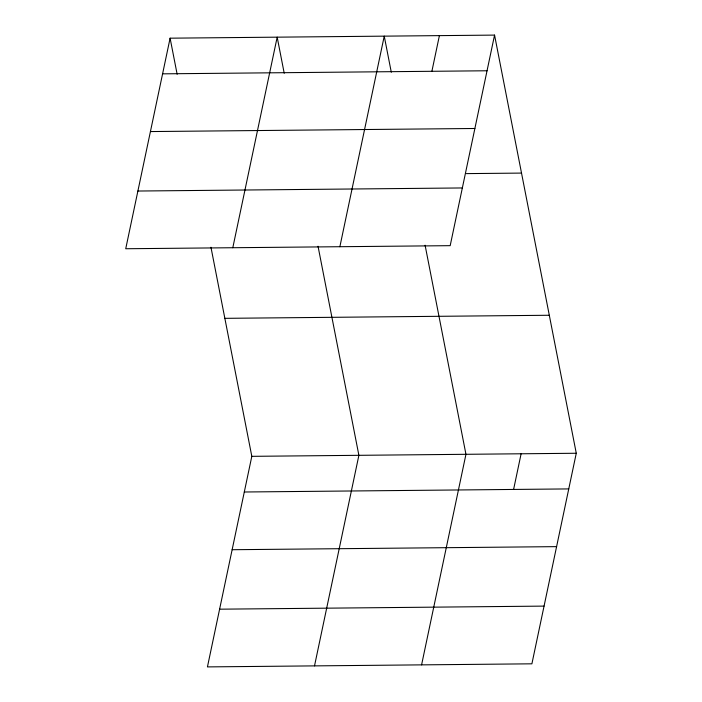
<?xml version="1.0" encoding="UTF-8"?>
<svg xmlns="http://www.w3.org/2000/svg" width="702" height="702" viewBox="0 0 702 702"><rect width="100%" height="100%" fill="white"/><g stroke="black" fill="none" stroke-linecap="round" stroke-linejoin="round"><path stroke-width="1.05" d="M170.103 38.18L125.728 248.745L450.184 245.665L494.559 35.1L170.103 38.18L177.15 74.272M232.801 247.727L277.176 37.162L284.222 73.254M210.96 247.253L251.816 456.335L207.441 666.9L531.897 663.82L576.272 453.255L494.559 35.1M339.873 246.718L384.24 36.144L391.295 72.236M431.888 71.288L439.399 35.627M314.514 665.882L358.889 455.317L318.032 246.244M421.586 664.864L465.952 454.299L425.096 245.226M513.601 489.443L521.112 453.782M162.583 73.842L487.048 70.77M150.421 131.564L474.885 128.484M466.365 173.613L521.525 173.087M137.89 191.032L462.346 187.952M224.851 318.339L549.306 315.259M251.816 456.335L576.272 453.255M244.296 491.997L568.76 488.917M232.134 549.719L556.598 546.639M219.603 609.187L544.059 606.107"/></g></svg>
